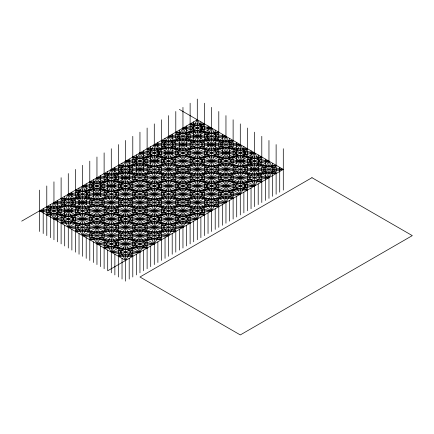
<?xml version="1.0" encoding="UTF-8"?>
<svg xmlns="http://www.w3.org/2000/svg" width="434" height="434" viewBox="0 0 434 434"><rect width="100%" height="100%" fill="white"/><g stroke="black" fill="none" stroke-linecap="round" stroke-linejoin="round"><path stroke-width="0.65" d="M197.291 119.762L118.455 256.31L132.788 256.31L89.784 181.83L261.794 181.83L240.295 144.587L175.792 132.175L218.79 206.655L46.785 206.655L53.952 219.067L161.453 239.758L118.455 165.278L276.127 165.278L268.961 177.69L53.952 219.067L68.284 194.242L261.794 156.999L240.295 194.242L68.284 227.345L53.952 202.515L268.961 161.139L276.127 173.551L104.122 173.551L147.121 248.036L104.122 248.036L168.625 136.314L211.624 128.035L247.461 190.103L75.451 190.103L111.288 252.17L132.788 256.31L46.785 206.655L175.792 231.485L132.788 156.999L261.794 156.999L104.122 248.036L168.625 235.619L225.957 136.314L182.958 128.035L111.288 252.17L139.954 252.17L211.624 128.035L190.125 123.902L233.123 198.381L61.118 198.381L82.617 235.619L147.121 248.036L61.118 198.381L190.125 223.206L147.121 148.726L247.461 148.726L211.624 210.794L82.617 235.619L125.621 161.139L233.123 140.453L182.958 227.345L96.956 243.897L68.284 194.242L240.295 194.242L197.291 119.762L21.7 221.139M125.621 260.449L204.457 123.902L190.125 123.902L276.127 173.551L147.121 148.726L233.123 198.381L104.122 173.551L190.125 223.206L61.118 223.206L82.617 185.969L254.628 152.866L268.961 177.69L96.956 177.69L68.284 227.345L154.287 243.897L218.79 132.175L175.792 132.175L261.794 181.83L132.788 156.999L218.79 206.655L89.784 181.83L175.792 231.485L75.451 231.485L111.288 169.417L240.295 144.587L197.291 219.067L89.784 239.758L139.954 152.866L225.957 136.314L254.628 185.969L61.118 223.206L218.79 132.175L154.287 144.587L96.956 243.897L139.954 252.17L96.956 177.69L247.461 148.726L89.784 239.758L161.453 239.758L75.451 190.103L204.457 214.933L161.453 140.453L233.123 140.453L75.451 231.485L225.957 202.515L254.628 152.866L168.625 136.314L211.624 210.794L39.619 210.794L125.621 260.449L82.617 185.969L254.628 185.969L268.961 161.139L161.453 140.453L247.461 190.103L118.455 165.278L204.457 214.933L46.785 214.933L53.952 202.515L225.957 202.515L182.958 128.035L204.457 123.902L46.785 214.933L283.293 169.417L179.372 109.417M283.293 169.417L111.288 169.417L197.291 219.067L68.284 194.242L154.287 243.897L96.956 243.897L254.628 152.866L139.954 152.866L225.957 202.515L96.956 177.69L182.958 227.345L53.952 202.515L139.954 252.17L118.455 256.31L276.127 165.278L39.619 210.794L168.625 235.619L82.617 185.969L211.624 210.794L125.621 161.139L268.961 161.139L111.288 252.17L154.287 243.897L111.288 169.417L240.295 194.242L154.287 144.587L240.295 144.587L82.617 235.619L168.625 235.619L125.621 161.139L254.628 185.969L168.625 136.314L225.957 136.314L68.284 227.345L182.958 227.345L139.954 152.866L268.961 177.69L182.958 128.035L211.624 128.035L53.952 219.067L197.291 219.067L154.287 144.587L283.293 169.417L107.703 270.794L107.703 250.103M283.293 148.726L283.293 190.103M279.713 167.345L279.713 192.175M276.127 144.587L276.127 194.242M272.547 163.211L272.547 196.309M268.961 140.448L268.961 198.381M265.375 159.072L265.375 200.448M261.794 136.314L261.794 202.521M258.208 154.933L258.208 175.624M258.208 183.897L258.208 204.588M254.628 132.175L254.628 206.655M251.042 150.793L251.042 171.484M251.042 188.036L251.042 208.727M247.461 128.035L247.461 210.794M243.875 146.659L243.875 167.345M243.875 192.175L243.875 212.861M240.295 123.902L240.295 214.933M236.709 142.52L236.709 163.211M236.709 196.309L236.709 217M233.123 119.762L233.123 219.067M229.543 138.381L229.543 159.072M229.543 200.448L229.543 221.139M225.957 115.623L225.957 223.206M222.376 134.242L222.376 154.933M222.376 204.588L222.376 225.279M218.79 111.484L218.79 227.345M215.21 130.108L215.21 150.793M215.21 208.727L215.21 229.412M211.624 107.35L211.624 231.485M208.043 125.968L208.043 146.659M208.043 212.861L208.043 233.552M204.457 103.211L204.457 235.619M200.877 121.829L200.877 142.52M200.877 217L200.877 237.691M197.291 99.071L197.291 239.758M193.705 121.829L193.705 142.52M193.705 221.139L193.705 241.825M190.125 103.211L190.125 243.897M186.539 125.968L186.539 146.659M186.539 225.273L186.539 245.964M182.958 107.35L182.958 248.036M179.372 130.108L179.372 150.793M179.372 229.412L179.372 250.103M175.792 111.484L175.792 252.17M172.206 134.242L172.206 154.933M172.206 233.552L172.206 254.243M168.625 115.623L168.625 256.31M165.039 138.381L165.039 159.072M165.039 237.691L165.039 258.376M161.453 119.762L161.453 260.449M157.873 142.52L157.873 163.211M157.873 241.825L157.873 262.516M154.287 123.902L154.287 264.583M150.707 146.659L150.707 167.345M150.707 245.964L150.707 266.655M147.121 128.035L147.121 268.722M143.54 150.793L143.54 171.484M143.54 250.103L143.54 270.794M139.954 132.175L139.954 272.861M136.374 154.933L136.374 175.624M136.374 254.243L136.374 274.928M132.788 136.314L132.788 277M129.207 159.072L129.207 179.763M129.207 258.376L129.207 279.067M125.621 140.448L125.621 281.134M122.035 163.211L122.035 183.897M122.035 258.376L122.035 279.067M118.455 144.587L118.455 277M114.869 167.345L114.869 188.036M114.869 254.243L114.869 274.928M111.288 148.726L111.288 272.861M107.703 171.484L107.703 192.175M104.122 152.866L104.122 268.722M100.536 175.624L100.536 196.309M100.536 245.964L100.536 266.655M96.956 156.999L96.956 264.583M93.37 179.757L93.37 200.448M93.37 241.825L93.37 262.516M89.784 161.139L89.784 260.449M86.203 183.897L86.203 204.588M86.203 237.691L86.203 258.376M82.617 165.278L82.617 256.31M79.037 188.036L79.037 208.727M79.037 233.552L79.037 254.243M75.451 169.417L75.451 252.17M71.87 192.175L71.87 212.861M71.87 229.412L71.87 250.103M68.284 173.551L68.284 248.036M64.704 196.309L64.704 217M64.704 225.273L64.704 245.964M61.118 177.69L61.118 243.897M57.538 200.448L57.538 241.825M53.952 181.83L53.952 239.758M50.366 204.588L50.366 237.691M46.785 185.964L46.785 235.619M43.199 208.727L43.199 233.552M39.619 190.103L39.619 231.485M311.965 177.69L139.954 277L240.295 334.929L412.3 235.619L311.965 177.69"/></g></svg>
